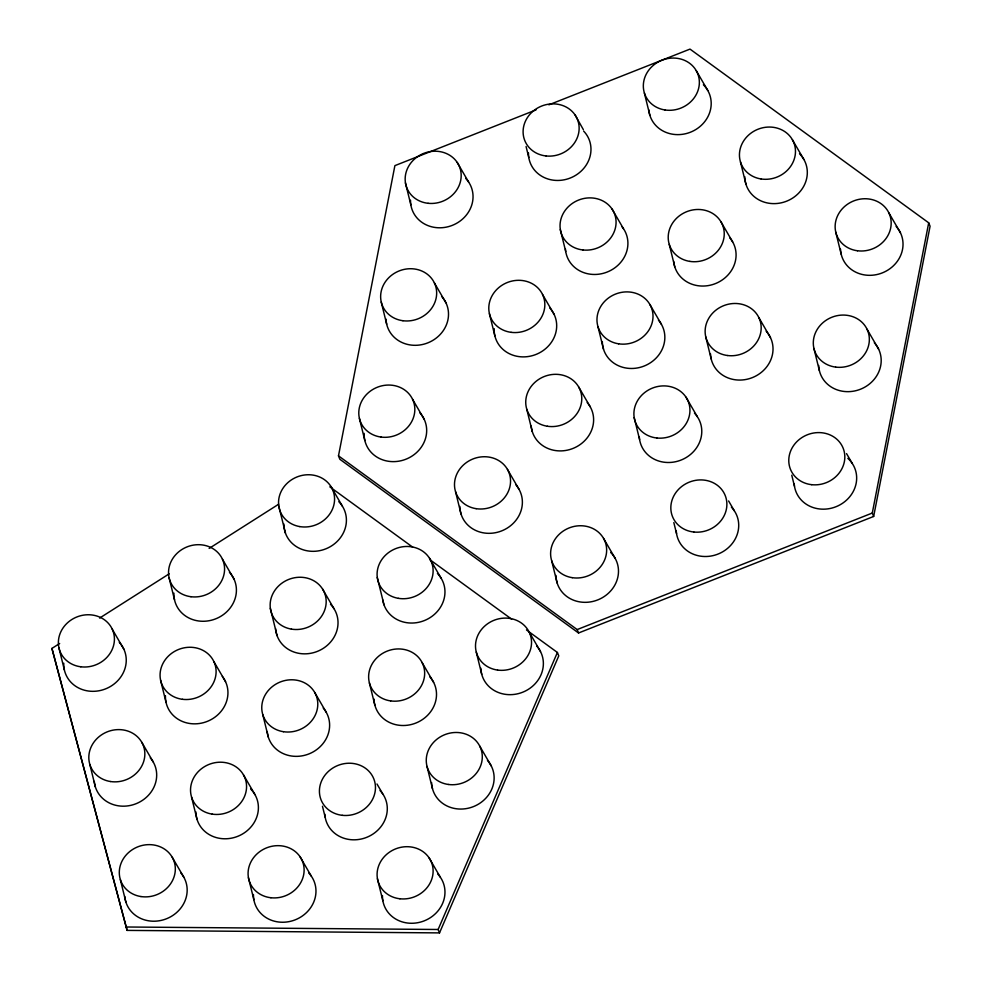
<?xml version="1.0" encoding="UTF-8"?>
<svg xmlns="http://www.w3.org/2000/svg" width="982" height="982" viewBox="0 0 982 982"><rect width="100%" height="100%" fill="white"/><g stroke="black" fill="none" stroke-linecap="round" stroke-linejoin="round"><path stroke-width="1.47" d="M548.864 104.829L690.002 49.1L928.702 222.816L930.077 226.228L873.661 516.458L578.545 632.985L339.858 459.269L338.483 455.857L394.899 165.627L536.037 109.898M873.661 516.458L872.286 513.046L928.702 222.816M59.657 643.492L51.923 648.415L127.108 930.396L439.519 932.9L438.132 929.488L557.395 652.465L526.475 629.953M439.519 932.9L558.77 655.866L557.395 652.465M99.612 618.083L169.199 573.832M209.154 548.422L278.753 504.159M338.483 455.857L577.17 629.572L872.286 513.046M125.733 926.996L438.132 929.488M329.829 486.851L412.698 547.146M430.006 559.752L511.634 619.151M888.882 212.898L900.457 232.832M792.388 139.714L803.877 159.477M867.045 329.24L878.632 349.162M696.287 70.716L707.777 90.467M721.156 222.141L732.646 241.891M846.545 453.61L852.241 463.406M758.877 317.652L770.453 337.575M612.105 209.117L623.484 228.708M649.924 304.567L661.414 324.318M685.976 397.145L697.355 416.736M728.607 500.955L734.291 510.75M542.543 294.465L554.118 314.4M457.219 162.435L468.61 182.026M578.693 386.994L590.182 406.744M603.574 538.418L615.063 558.169M434.375 282.877L445.951 302.812M507.461 469.421L518.95 489.171M412.538 399.22L424.114 419.142M528.942 631.647L540.481 651.508M429.527 558.267L440.955 577.919M330.971 486.532L342.399 506.196M479.695 746.038L491.233 765.899M422.064 662.494L433.614 682.355M322.575 589.053L334.003 608.717M428.962 857.642L440.329 877.196M376.978 783.967L382.661 793.751M314.719 692.445L326.208 712.208M222.423 559.151L234.023 579.122M213.953 661.733L225.553 681.692M299.964 856.611L311.331 876.165M243.487 774.872L254.976 794.634M112.267 629.216L123.855 649.176M141.776 742.269L153.266 762.02M172.255 857.298L183.744 877.049M575.17 115.103L583.345 129.624M577.17 629.572L578.545 632.985M51.923 648.415L127.108 930.396M377.272 577.477L383.999 604.838M278.716 505.755L285.443 533.103M270.32 608.263L277.047 635.624M835.743 232.083L841.193 254.215M813.918 348.414L819.356 370.558M740.489 162.018L745.989 184.346M791.774 475.239L794.475 486.225M705.739 336.826L711.189 358.97M644.376 93.02L649.875 115.348M669.258 244.432L674.757 266.773M673.824 522.584L676.537 533.557M634.188 417.596L639.601 439.543M598.013 326.859L603.513 349.187M560.317 229.567L565.718 251.515M526.082 146.527L528.782 157.501M526.782 409.285L532.281 431.614M551.663 560.71L557.162 583.038M489.404 313.651L494.854 335.783M405.431 182.885L410.844 204.833M455.55 491.712L461.049 514.04M476.27 652.085L481.732 674.303M381.237 302.063L386.687 324.195M359.4 418.393L364.85 440.537M427.023 766.476L432.485 788.693M369.392 682.932L374.866 705.15M377.419 878.706L382.833 900.69M322.464 806.247L325.177 817.233M262.808 714.749L268.307 737.077M248.421 877.675L253.847 899.659M169.076 577.698L174.514 599.806M191.576 797.175L197.075 819.504M160.606 680.268L166.044 702.376M120.344 879.59L125.843 901.93M89.865 764.573L95.364 786.901M58.908 647.764L64.346 669.859M658.443 320.12A31.657 28.723 -22 0 1 643.738 366.2A31.657 28.723 -22 0 1 602.322 341.589M587.211 402.546A31.657 28.723 -22 0 1 573.562 448.209A31.657 28.723 -22 0 1 531.201 426.078M515.98 484.973A31.657 28.723 -22 0 1 501.274 531.053A31.657 28.723 -22 0 1 459.858 506.43M694.446 413.115A31.657 28.723 -22 0 1 682.073 459.65A31.657 28.723 -22 0 1 639.307 436.978M766.156 331.192A31.657 28.723 -22 0 1 752.605 377.518A31.657 28.723 -22 0 1 710.514 353.864M729.675 237.693A31.657 28.723 -22 0 1 716.025 283.356A31.657 28.723 -22 0 1 673.664 261.224M621.95 226.633A31.657 28.723 -22 0 1 607.158 272.051A31.657 28.723 -22 0 1 565.436 248.949M549.822 308.017A31.657 28.723 -22 0 1 535.215 354.748A31.657 28.723 -22 0 1 494.179 328.614M731.381 507.129A31.657 28.723 -22 0 1 719.008 553.664A31.657 28.723 -22 0 1 676.254 530.992M874.324 342.779A31.657 28.723 -22 0 1 860.784 389.105A31.657 28.723 -22 0 1 818.681 365.451M799.495 153.757A31.657 28.723 -22 0 1 787.257 200.929A31.657 28.723 -22 0 1 744.798 176.735M583.639 131.072A31.657 28.723 -22 0 1 570.223 178.037A31.657 28.723 -22 0 1 528.451 152.861M441.642 296.429A31.657 28.723 -22 0 1 428.103 342.755A31.657 28.723 -22 0 1 386 319.101M610.669 552.461A31.657 28.723 -22 0 1 598.431 599.634A31.657 28.723 -22 0 1 555.972 575.427M847.834 458.349A31.657 28.723 -22 0 1 837.977 505.865A31.657 28.723 -22 0 1 794.192 483.66M896.161 226.449A31.657 28.723 -22 0 1 882.609 272.775A31.657 28.723 -22 0 1 840.518 249.121M703.382 84.759A31.657 28.723 -22 0 1 692.175 131.478A31.657 28.723 -22 0 1 648.783 109.8M465.701 178.405A31.657 28.723 -22 0 1 452.272 225.381A31.657 28.723 -22 0 1 410.513 200.205M419.817 412.759A31.657 28.723 -22 0 1 405.21 459.49A31.657 28.723 -22 0 1 364.175 433.357M323.225 708.01A31.657 28.723 -22 0 1 309.575 753.66A31.657 28.723 -22 0 1 267.214 731.529M250.582 788.914A31.657 28.723 -22 0 1 238.344 836.087A31.657 28.723 -22 0 1 195.884 811.893M180.762 872.851A31.657 28.723 -22 0 1 167.112 918.514A31.657 28.723 -22 0 1 124.751 896.382M380.059 790.547A31.657 28.723 -22 0 1 367.452 837.032A31.657 28.723 -22 0 1 324.821 814.164M429.834 676.843A31.657 28.723 -22 0 1 415.816 723.071A31.657 28.723 -22 0 1 373.995 699.037M330.492 604.261A31.657 28.723 -22 0 1 318.585 650.882A31.657 28.723 -22 0 1 275.574 628.603M222.337 676.451A31.657 28.723 -22 0 1 205.569 722.028A31.657 28.723 -22 0 1 165.442 695.71M437.727 873.992A31.657 28.723 -22 0 1 424.064 920.92A31.657 28.723 -22 0 1 382.452 895.547M536.7 646.009A31.657 28.723 -22 0 1 522.694 692.224A31.657 28.723 -22 0 1 480.861 668.19M338.876 501.741A31.657 28.723 -22 0 1 325.926 548.803A31.657 28.723 -22 0 1 283.884 524.007M119.301 642.363A31.657 28.723 -22 0 1 104.939 689.131A31.657 28.723 -22 0 1 63.756 663.194M437.444 573.476A31.657 28.723 -22 0 1 426.556 619.605A31.657 28.723 -22 0 1 382.747 599.867M229.457 572.297A31.657 28.723 -22 0 1 215.095 619.077A31.657 28.723 -22 0 1 173.912 593.128M150.283 757.834A31.657 28.723 -22 0 1 136.633 803.485A31.657 28.723 -22 0 1 94.272 781.353M308.729 872.961A31.657 28.723 -22 0 1 295.066 919.889A31.657 28.723 -22 0 1 253.454 894.516M487.453 760.387A31.657 28.723 -22 0 1 473.447 806.615A31.657 28.723 -22 0 1 431.614 782.58M618.623 343.823A28.38 25.753 -22 0 0 651.803 308.753A28.38 25.753 -22 0 0 604.519 301.499A28.38 25.753 -22 0 0 618.623 343.823M547.391 426.249A28.38 25.753 -22 0 0 580.571 391.18A28.38 25.753 -22 0 0 533.287 383.925A28.38 25.753 -22 0 0 547.391 426.249M476.16 508.676A28.38 25.753 -22 0 0 509.339 473.606A28.38 25.753 -22 0 0 462.043 466.352A28.38 25.753 -22 0 0 476.16 508.676M656.872 438.009A28.38 25.753 -22 0 0 688.321 401.613A28.38 25.753 -22 0 0 640.559 396.495A28.38 25.753 -22 0 0 656.872 438.009M727.453 355.509A28.38 25.753 -22 0 0 759.773 319.764A28.38 25.753 -22 0 0 712.232 313.577A28.38 25.753 -22 0 0 727.453 355.509M689.855 261.396A28.38 25.753 -22 0 0 723.034 226.326A28.38 25.753 -22 0 0 675.751 219.084A28.38 25.753 -22 0 0 689.855 261.396M583.001 249.98A28.38 25.753 -22 0 0 614.45 213.585A28.38 25.753 -22 0 0 566.688 208.479A28.38 25.753 -22 0 0 583.001 249.98M511.106 332.333A28.38 25.753 -22 0 0 543.427 296.589A28.38 25.753 -22 0 0 495.898 290.402A28.38 25.753 -22 0 0 511.106 332.333M693.808 532.023A28.38 25.753 -22 0 0 725.256 495.628A28.38 25.753 -22 0 0 677.494 490.509A28.38 25.753 -22 0 0 693.808 532.023M835.621 367.096A28.38 25.753 -22 0 0 867.941 331.351A28.38 25.753 -22 0 0 820.4 325.165A28.38 25.753 -22 0 0 835.621 367.096M761.087 178.97A28.38 25.753 -22 0 0 794.266 143.9A28.38 25.753 -22 0 0 746.983 136.658A28.38 25.753 -22 0 0 761.087 178.97M546.066 155.966A28.38 25.753 -22 0 0 577.514 119.571A28.38 25.753 -22 0 0 529.752 114.464A28.38 25.753 -22 0 0 546.066 155.966M402.939 320.733A28.38 25.753 -22 0 0 435.259 285.001A28.38 25.753 -22 0 0 387.73 278.814A28.38 25.753 -22 0 0 402.939 320.733M572.273 577.674A28.38 25.753 -22 0 0 605.44 542.604A28.38 25.753 -22 0 0 558.157 535.35A28.38 25.753 -22 0 0 572.273 577.674M811.746 484.691A28.38 25.753 -22 0 0 843.194 448.295A28.38 25.753 -22 0 0 795.445 443.177A28.38 25.753 -22 0 0 811.746 484.691M857.446 250.766A28.38 25.753 -22 0 0 889.766 215.021A28.38 25.753 -22 0 0 842.237 208.835A28.38 25.753 -22 0 0 857.446 250.766M664.986 109.972A28.38 25.753 -22 0 0 698.153 74.902A28.38 25.753 -22 0 0 650.87 67.66A28.38 25.753 -22 0 0 664.986 109.972M428.115 203.299A28.38 25.753 -22 0 0 459.564 166.915A28.38 25.753 -22 0 0 411.814 161.797A28.38 25.753 -22 0 0 428.115 203.299M381.102 437.076A28.38 25.753 -22 0 0 413.422 401.331A28.38 25.753 -22 0 0 365.893 395.145A28.38 25.753 -22 0 0 381.102 437.076M283.417 731.7A28.38 25.753 -22 0 0 316.585 696.643A28.38 25.753 -22 0 0 269.301 689.389A28.38 25.753 -22 0 0 283.417 731.7M212.186 814.127A28.38 25.753 -22 0 0 245.353 779.057A28.38 25.753 -22 0 0 198.069 771.815A28.38 25.753 -22 0 0 212.186 814.127M140.954 896.554A28.38 25.753 -22 0 0 174.121 861.484A28.38 25.753 -22 0 0 126.838 854.242A28.38 25.753 -22 0 0 140.954 896.554M342.252 815.318A28.38 25.753 -22 0 0 373.884 779.057A28.38 25.753 -22 0 0 326.159 773.73A28.38 25.753 -22 0 0 342.252 815.318M390.676 700.915A28.38 25.753 -22 0 0 423.34 665.44A28.38 25.753 -22 0 0 375.897 658.836A28.38 25.753 -22 0 0 390.676 700.915M291.409 629.118A28.38 25.753 -22 0 0 325.091 594.466A28.38 25.753 -22 0 0 277.967 586.573A28.38 25.753 -22 0 0 291.409 629.118M182.505 699.307A28.38 25.753 -22 0 0 214.653 663.427A28.38 25.753 -22 0 0 167.075 657.461A28.38 25.753 -22 0 0 182.505 699.307M399.92 898.776A28.38 25.753 -22 0 0 431.54 862.515A28.38 25.753 -22 0 0 383.827 857.188A28.38 25.753 -22 0 0 399.92 898.776M497.543 670.068A28.38 25.753 -22 0 0 530.206 634.593A28.38 25.753 -22 0 0 482.776 627.989A28.38 25.753 -22 0 0 497.543 670.068M299.792 526.597A28.38 25.753 -22 0 0 333.475 491.945A28.38 25.753 -22 0 0 286.351 484.065A28.38 25.753 -22 0 0 299.792 526.597M80.819 666.79A28.38 25.753 -22 0 0 112.967 630.91A28.38 25.753 -22 0 0 65.389 624.945A28.38 25.753 -22 0 0 80.819 666.79M398.361 598.333A28.38 25.753 -22 0 0 432.031 563.68A28.38 25.753 -22 0 0 384.907 555.787A28.38 25.753 -22 0 0 398.361 598.333M190.974 596.725A28.38 25.753 -22 0 0 223.123 560.857A28.38 25.753 -22 0 0 175.545 554.879A28.38 25.753 -22 0 0 190.974 596.725M110.475 781.525A28.38 25.753 -22 0 0 143.642 746.455A28.38 25.753 -22 0 0 96.359 739.213A28.38 25.753 -22 0 0 110.475 781.525M270.922 897.744A28.38 25.753 -22 0 0 302.542 861.484A28.38 25.753 -22 0 0 254.829 856.144A28.38 25.753 -22 0 0 270.922 897.744M448.308 784.458A28.38 25.753 -22 0 0 480.971 748.984A28.38 25.753 -22 0 0 433.528 742.38A28.38 25.753 -22 0 0 448.308 784.458"/></g></svg>
